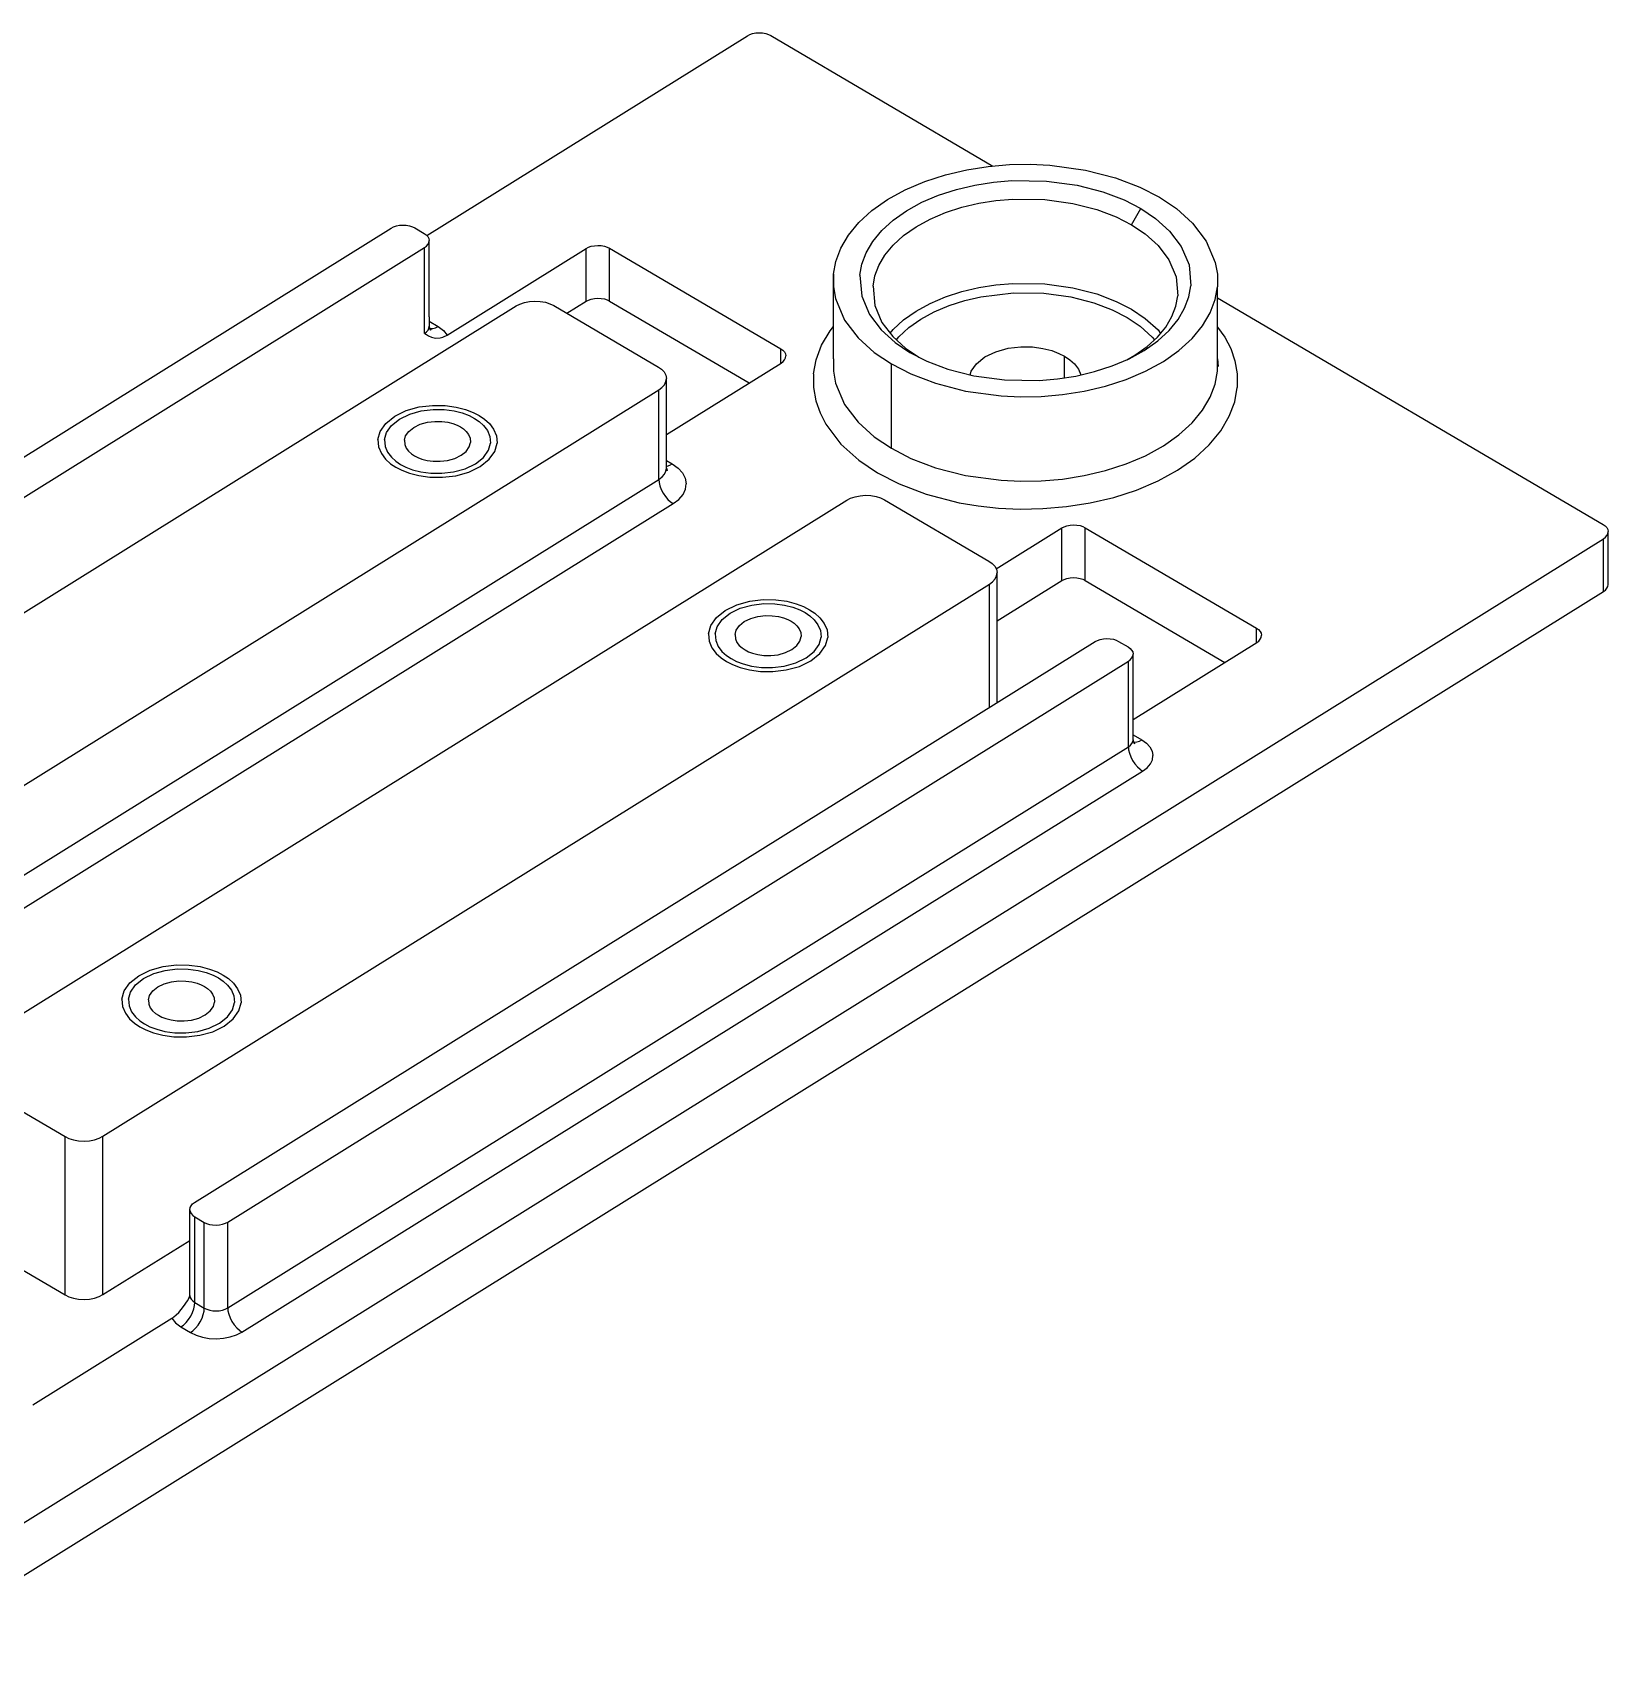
# Model space of a CAD drawing. Header units: millimetres. Extents: x -39.2 to 39.2, y -10.3 to 39.2.
# Drawn here: x -8.35 to 39.18, y -10.18 to 39.25 of the extents above; entities that cross this region are included whole.
import ezdxf

# ---------------------------------------------------------------- set-up
doc = ezdxf.new("R2010")
doc.units = ezdxf.units.MM
doc.layers.add('VISIBLE', color=7, linetype='Continuous')

msp = doc.modelspace()

# ---------------------------------------------------------------- linework, layer by layer
at = {"layer": 'VISIBLE'}
for p, q in [((3.54, 33.126), (13.214, 39.154)), ((13.214, 39.154), (13.283, 39.19)), ((13.283, 39.19), (13.368, 39.219)), ((13.368, 39.219), (13.463, 39.239)), ((13.463, 39.239), (13.565, 39.246)), ((13.565, 39.246), (13.668, 39.241)), ((13.668, 39.241), (13.765, 39.223)), ((13.765, 39.223), (13.85, 39.195)), ((13.85, 39.195), (13.921, 39.161)), ((13.921, 39.161), (20.619, 35.224)), ((19.184, 34.96), (19.828, 35.111)), ((19.828, 35.111), (20.478, 35.212)), ((20.478, 35.212), (21.12, 35.266)), ((21.12, 35.266), (21.742, 35.277)), ((21.742, 35.277), (22.334, 35.25)), ((22.334, 35.25), (23.407, 35.103)), ((23.407, 35.103), (24.312, 34.87)), ((17.973, 34.508), (18.56, 34.758)), ((18.56, 34.758), (19.184, 34.96)), ((19.517, 34.519), (20.072, 34.65)), ((20.072, 34.65), (20.633, 34.737)), ((20.633, 34.737), (21.186, 34.784)), ((21.186, 34.784), (22.233, 34.77)), ((22.233, 34.77), (23.157, 34.643)), ((23.157, 34.643), (23.938, 34.442)), ((24.312, 34.87), (25.051, 34.588)), ((16.966, 33.881), (17.437, 34.214)), ((17.437, 34.214), (17.973, 34.508)), ((18.011, 33.876), (18.473, 34.13)), ((18.473, 34.13), (18.979, 34.346)), ((18.979, 34.346), (19.517, 34.519)), ((20.194, 34.101), (20.71, 34.181)), ((20.71, 34.181), (21.219, 34.224)), ((21.219, 34.224), (22.182, 34.211)), ((22.182, 34.211), (23.033, 34.095)), ((23.938, 34.442), (24.574, 34.199)), ((24.574, 34.199), (25.081, 33.939)), ((25.051, 34.588), (25.639, 34.286)), ((25.639, 34.286), (26.155, 33.939)), ((16.571, 33.519), (16.966, 33.881)), ((17.605, 33.59), (18.011, 33.876)), ((18.298, 33.389), (18.723, 33.623)), ((18.723, 33.623), (19.188, 33.821)), ((19.188, 33.821), (19.683, 33.981)), ((19.683, 33.981), (20.194, 34.101)), ((23.033, 34.095), (23.751, 33.91)), ((23.751, 33.91), (24.336, 33.686)), ((24.336, 33.686), (24.803, 33.447)), ((24.803, 33.447), (25.081, 33.939)), ((25.081, 33.939), (25.527, 33.64)), ((25.527, 33.64), (25.946, 33.262)), ((26.155, 33.939), (26.642, 33.501)), ((-24.705, 16.419), (2.467, 33.351)), ((2.467, 33.351), (2.536, 33.387)), ((2.536, 33.387), (2.62, 33.416)), ((2.62, 33.416), (2.716, 33.435)), ((2.716, 33.435), (2.818, 33.442)), ((2.818, 33.442), (2.921, 33.437)), ((2.921, 33.437), (3.017, 33.419)), ((3.017, 33.419), (3.103, 33.392)), ((3.103, 33.392), (3.174, 33.357)), ((3.174, 33.357), (3.461, 33.188)), ((3.461, 33.188), (3.52, 33.146)), ((3.52, 33.146), (3.568, 33.095)), ((16.025, 32.741), (16.256, 33.135)), ((16.256, 33.135), (16.571, 33.519)), ((16.993, 32.947), (17.264, 33.277)), ((17.264, 33.277), (17.605, 33.59)), ((17.611, 32.838), (17.925, 33.125)), ((17.925, 33.125), (18.298, 33.389)), ((24.803, 33.447), (25.212, 33.172)), ((25.212, 33.172), (25.599, 32.824)), ((25.946, 33.262), (26.301, 32.795)), ((26.642, 33.501), (27.053, 32.96)), ((-23.701, 15.829), (3.471, 32.76)), ((3.471, 32.76), (3.528, 32.803)), ((3.471, 30.173), (3.471, 32.76)), ((3.528, 32.803), (3.574, 32.855)), ((3.568, 33.095), (3.6, 33.038)), ((3.574, 32.855), (3.603, 32.914)), ((3.6, 33.038), (3.612, 32.976)), ((3.603, 32.914), (3.612, 32.976)), ((3.612, 30.676), (3.612, 32.976)), ((4.154, 30.121), (8.348, 32.734)), ((8.348, 32.734), (8.417, 32.77)), ((8.348, 31.142), (8.348, 32.734)), ((8.417, 32.77), (8.501, 32.8)), ((8.501, 32.8), (8.597, 32.819)), ((8.597, 32.819), (8.699, 32.826)), ((8.699, 32.826), (8.802, 32.821)), ((8.802, 32.821), (8.899, 32.803)), ((8.899, 32.803), (8.984, 32.775)), ((8.984, 32.775), (9.055, 32.741)), ((9.055, 31.149), (9.055, 32.741)), ((9.055, 32.741), (14.22, 29.705)), ((15.877, 32.345), (16.025, 32.741)), ((16.794, 32.607), (16.993, 32.947)), ((17.361, 32.534), (17.611, 32.838)), ((25.599, 32.824), (25.925, 32.395)), ((26.301, 32.795), (26.537, 32.24)), ((27.053, 32.96), (27.327, 32.315)), ((15.806, 31.955), (15.877, 32.345)), ((16.605, 31.929), (16.666, 32.265)), ((16.666, 32.265), (16.794, 32.607)), ((17.06, 31.907), (17.178, 32.221)), ((17.178, 32.221), (17.361, 32.534)), ((25.925, 32.395), (26.142, 31.884)), ((26.537, 32.24), (26.591, 31.607)), ((27.327, 32.315), (27.389, 31.958)), ((15.806, 29.407), (15.806, 31.955)), ((15.806, 31.955), (15.806, 31.579)), ((16.605, 31.929), (16.659, 31.296)), ((17.004, 31.598), (17.06, 31.907)), ((20.194, 31.553), (20.71, 31.634)), ((20.71, 31.634), (21.219, 31.677)), ((21.219, 31.677), (22.182, 31.664)), ((22.182, 31.664), (23.033, 31.547)), ((26.142, 31.884), (26.191, 31.301)), ((27.389, 31.958), (27.39, 31.581)), ((6.636, 31.136), (6.8, 31.147)), ((6.8, 31.147), (6.964, 31.139)), ((6.8, 31.147), (6.964, 31.139)), ((6.964, 31.139), (7.119, 31.11)), ((7.764, 30.778), (8.348, 31.142)), ((8.348, 31.142), (8.417, 31.178)), ((8.417, 31.178), (8.501, 31.207)), ((8.501, 31.207), (8.597, 31.227)), ((8.597, 31.227), (8.699, 31.234)), ((8.699, 31.234), (8.802, 31.229)), ((8.802, 31.229), (8.899, 31.211)), ((8.899, 31.211), (8.984, 31.183)), ((8.984, 31.183), (9.055, 31.149)), ((9.055, 31.149), (13.264, 28.675)), ((15.806, 31.579), (15.869, 31.221)), ((15.869, 31.221), (16.142, 30.576)), ((16.659, 31.296), (16.895, 30.741)), ((17.004, 31.598), (17.054, 31.016)), ((18.723, 31.075), (19.188, 31.274)), ((19.188, 31.274), (19.683, 31.433)), ((19.293, 31.011), (19.766, 31.164)), ((19.683, 31.433), (20.194, 31.553)), ((19.766, 31.164), (20.255, 31.279)), ((20.255, 31.279), (21.236, 31.397)), ((21.236, 31.397), (22.156, 31.384)), ((22.156, 31.384), (22.97, 31.273)), ((22.97, 31.273), (23.657, 31.096)), ((23.033, 31.547), (23.751, 31.362)), ((23.751, 31.362), (24.336, 31.139)), ((24.336, 31.139), (24.803, 30.899)), ((26.135, 30.992), (26.191, 31.301)), ((26.402, 30.929), (26.53, 31.271)), ((26.53, 31.271), (26.591, 31.607)), ((27.171, 30.795), (27.319, 31.191)), ((27.319, 31.191), (27.39, 31.581)), ((27.39, 29.034), (27.39, 31.581)), ((27.39, 31.244), (39.029, 24.403)), ((-20.516, 14.33), (6.238, 31.001)), ((3.612, 30.676), (3.612, 30.388)), ((6.238, 31.001), (6.349, 31.058)), ((6.349, 31.058), (6.483, 31.105)), ((6.483, 31.105), (6.636, 31.136)), ((7.119, 31.11), (7.255, 31.066)), ((7.255, 31.066), (7.369, 31.011)), ((7.369, 31.011), (10.525, 29.155)), ((16.895, 30.741), (17.249, 30.275)), ((17.054, 31.016), (17.271, 30.504)), ((17.925, 30.578), (18.298, 30.842)), ((18.298, 30.842), (18.723, 31.075)), ((18.442, 30.598), (18.848, 30.822)), ((18.848, 30.822), (19.293, 31.011)), ((23.657, 31.096), (24.217, 30.883)), ((24.217, 30.883), (24.663, 30.653)), ((24.663, 30.653), (25.055, 30.39)), ((24.803, 30.899), (25.212, 30.624)), ((25.835, 30.365), (26.018, 30.678)), ((26.018, 30.678), (26.135, 30.992)), ((26.203, 30.589), (26.402, 30.929)), ((26.94, 30.401), (27.171, 30.795)), ((3.471, 30.173), (3.532, 30.22)), ((3.471, 30.173), (3.526, 30.215)), ((3.471, 30.173), (3.525, 30.214)), ((3.471, 30.173), (3.471, 30.173)), ((3.471, 30.173), (3.471, 30.173)), ((3.471, 30.173), (3.471, 30.173)), ((3.471, 30.173), (3.471, 30.173)), ((3.471, 30.173), (3.471, 30.173)), ((3.471, 30.173), (3.471, 30.173)), ((3.471, 30.173), (3.471, 30.173)), ((3.471, 30.173), (3.471, 30.173)), ((3.471, 30.173), (3.472, 30.173)), ((3.472, 30.173), (3.472, 30.173)), ((3.472, 30.173), (3.472, 30.172)), ((3.472, 30.172), (3.473, 30.172)), ((3.473, 30.172), (3.475, 30.171)), ((3.475, 30.171), (3.477, 30.17)), ((3.477, 30.17), (3.479, 30.168)), ((3.479, 30.168), (3.486, 30.164)), ((3.486, 30.164), (3.494, 30.159)), ((3.494, 30.159), (3.503, 30.153)), ((3.503, 30.153), (3.528, 30.138)), ((3.532, 30.22), (3.577, 30.272)), ((3.547, 30.237), (3.577, 30.272)), ((3.547, 30.237), (3.577, 30.272)), ((3.577, 30.272), (3.604, 30.329)), ((3.577, 30.272), (3.591, 30.301)), ((3.577, 30.272), (3.591, 30.301)), ((3.604, 30.329), (3.612, 30.388)), ((3.611, 30.382), (3.612, 30.388)), ((3.612, 30.54), (3.879, 30.384)), ((3.612, 30.388), (3.622, 30.302)), ((3.612, 30.383), (3.612, 30.388)), ((3.617, 30.345), (3.642, 30.277)), ((3.624, 30.327), (3.65, 30.319)), ((3.63, 30.31), (3.661, 30.266)), ((3.633, 30.306), (3.669, 30.278)), ((3.65, 30.319), (3.725, 30.322)), ((3.725, 30.322), (3.803, 30.344)), ((3.803, 30.344), (3.879, 30.384)), ((3.879, 30.384), (4.042, 30.262)), ((4.042, 30.262), (4.154, 30.121)), ((15.449, 29.816), (15.703, 30.252)), ((15.703, 30.252), (15.806, 30.377)), ((16.142, 30.576), (16.554, 30.036)), ((17.249, 30.275), (17.669, 29.896)), ((17.271, 30.504), (17.597, 30.076)), ((17.519, 30.179), (17.611, 30.29)), ((17.611, 30.29), (17.925, 30.578)), ((17.784, 30.071), (18.084, 30.346)), ((18.084, 30.346), (18.442, 30.598)), ((25.055, 30.39), (25.425, 30.057)), ((25.212, 30.624), (25.599, 30.276)), ((25.585, 30.061), (25.835, 30.365)), ((25.591, 29.947), (25.932, 30.259)), ((25.599, 30.276), (25.677, 30.173)), ((25.932, 30.259), (26.203, 30.589)), ((26.625, 30.018), (26.94, 30.401)), ((27.39, 30.358), (27.618, 30.058)), ((3.528, 30.138), (3.594, 30.1)), ((3.594, 30.1), (3.684, 30.059)), ((3.684, 30.059), (3.802, 30.031)), ((3.802, 30.031), (3.946, 30.037)), ((3.946, 30.037), (4.021, 30.057)), ((4.021, 30.057), (4.088, 30.085)), ((4.088, 30.085), (4.115, 30.099)), ((4.115, 30.099), (4.136, 30.11)), ((4.136, 30.11), (4.144, 30.115)), ((4.144, 30.115), (4.147, 30.117)), ((4.147, 30.117), (4.149, 30.118)), ((4.149, 30.118), (4.151, 30.12)), ((4.151, 30.12), (4.152, 30.12)), ((4.152, 30.12), (4.153, 30.12)), ((4.153, 30.12), (4.153, 30.121)), ((4.153, 30.121), (4.154, 30.121)), ((4.154, 30.121), (4.154, 30.121)), ((4.154, 30.121), (4.154, 30.121)), ((4.154, 30.121), (4.154, 30.121)), ((4.154, 30.121), (4.154, 30.121)), ((14.22, 29.271), (14.22, 29.705)), ((14.22, 29.705), (14.279, 29.663)), ((14.279, 29.663), (14.328, 29.612)), ((15.285, 29.379), (15.449, 29.816)), ((16.554, 30.036), (17.04, 29.597)), ((17.597, 30.076), (17.983, 29.728)), ((17.669, 29.896), (18.114, 29.597)), ((17.707, 29.977), (17.784, 30.071)), ((17.983, 29.728), (18.384, 29.459)), ((20.707, 29.619), (21.079, 29.723)), ((21.079, 29.723), (21.458, 29.768)), ((21.458, 29.768), (21.814, 29.763)), ((21.814, 29.763), (22.128, 29.72)), ((22.128, 29.72), (22.393, 29.652)), ((24.723, 29.406), (25.185, 29.66)), ((24.898, 29.51), (25.271, 29.774)), ((25.185, 29.66), (25.591, 29.947)), ((25.271, 29.774), (25.585, 30.061)), ((25.425, 30.057), (25.489, 29.973)), ((25.759, 29.323), (26.229, 29.655)), ((26.229, 29.655), (26.625, 30.018)), ((27.618, 30.058), (27.793, 29.716)), ((27.793, 29.716), (27.92, 29.347)), ((10.768, 27.119), (14.23, 29.277)), ((14.23, 29.277), (14.288, 29.32)), ((14.288, 29.32), (14.333, 29.372)), ((14.328, 29.612), (14.359, 29.554)), ((14.333, 29.372), (14.362, 29.43)), ((14.359, 29.554), (14.372, 29.492)), ((14.362, 29.43), (14.372, 29.492)), ((15.207, 28.949), (15.285, 29.379)), ((15.805, 29.416), (15.806, 29.42)), ((15.806, 29.407), (15.806, 29.031)), ((17.04, 29.597), (17.557, 29.25)), ((17.557, 26.703), (17.557, 29.25)), ((17.557, 29.25), (18.145, 28.948)), ((18.114, 29.597), (18.621, 29.337)), ((18.621, 29.337), (19.258, 29.094)), ((19.965, 29.028), (20.124, 29.256)), ((20.124, 29.256), (20.378, 29.46)), ((20.378, 29.46), (20.707, 29.619)), ((22.393, 29.652), (22.61, 29.57)), ((22.61, 29.57), (22.782, 29.481)), ((22.782, 28.833), (22.782, 29.481)), ((22.782, 29.481), (22.934, 29.379)), ((22.934, 29.379), (23.076, 29.251)), ((23.076, 29.251), (23.197, 29.092)), ((23.679, 29.017), (24.217, 29.19)), ((24.217, 29.19), (24.723, 29.406)), ((24.658, 29.379), (24.898, 29.51)), ((25.223, 29.028), (25.759, 29.323)), ((27.39, 29.407), (27.41, 29.174)), ((27.92, 29.347), (27.989, 28.952)), ((10.525, 29.155), (10.62, 29.088)), ((10.62, 29.088), (10.697, 29.007)), ((10.697, 29.007), (10.748, 28.914)), ((10.707, 28.622), (10.753, 28.716)), ((10.748, 28.914), (10.768, 28.815)), ((10.753, 28.716), (10.768, 28.815)), ((10.768, 26.109), (10.768, 28.815)), ((15.207, 28.949), (15.207, 28.534)), ((15.806, 29.031), (15.869, 28.674)), ((15.869, 28.674), (16.142, 28.029)), ((18.145, 28.948), (18.884, 28.666)), ((18.884, 28.666), (19.789, 28.433)), ((19.258, 29.094), (20.038, 28.893)), ((19.934, 28.92), (19.965, 29.028)), ((20.038, 28.893), (20.963, 28.767)), ((20.963, 28.767), (22.01, 28.752)), ((22.01, 28.752), (22.563, 28.799)), ((22.563, 28.799), (23.123, 28.886)), ((23.123, 28.886), (23.679, 29.017)), ((23.197, 29.092), (23.27, 28.921)), ((24.012, 28.577), (24.636, 28.778)), ((24.636, 28.778), (25.223, 29.028)), ((27.319, 28.644), (27.39, 29.034)), ((27.989, 28.952), (27.989, 28.537)), ((-16.212, 11.8), (10.542, 28.471)), ((10.542, 28.471), (10.634, 28.54)), ((10.542, 25.764), (10.542, 28.471)), ((10.634, 28.54), (10.707, 28.622)), ((15.207, 28.534), (15.276, 28.139)), ((19.789, 28.433), (20.862, 28.286)), ((20.862, 28.286), (21.454, 28.259)), ((21.454, 28.259), (22.076, 28.27)), ((22.076, 28.27), (22.717, 28.324)), ((22.717, 28.324), (23.367, 28.425)), ((23.367, 28.425), (24.012, 28.577)), ((26.94, 27.853), (27.171, 28.248)), ((27.171, 28.248), (27.319, 28.644)), ((27.911, 28.107), (27.989, 28.537)), ((2.57, 27.673), (2.918, 27.842)), ((2.713, 27.588), (3.023, 27.739)), ((2.918, 27.842), (3.312, 27.951)), ((3.023, 27.739), (3.373, 27.836)), ((3.312, 27.951), (3.713, 28)), ((3.373, 27.836), (3.729, 27.879)), ((3.713, 28), (4.09, 27.994)), ((3.729, 27.879), (4.064, 27.874)), ((4.064, 27.874), (4.36, 27.834)), ((4.09, 27.994), (4.423, 27.949)), ((4.36, 27.834), (4.61, 27.77)), ((4.423, 27.949), (4.703, 27.877)), ((4.61, 27.77), (4.814, 27.692)), ((4.703, 27.877), (4.933, 27.789)), ((4.814, 27.692), (4.976, 27.608)), ((4.933, 27.789), (5.115, 27.695)), ((5.115, 27.695), (5.275, 27.588)), ((15.276, 28.139), (15.403, 27.77)), ((15.403, 27.77), (15.578, 27.428)), ((16.142, 28.029), (16.554, 27.488)), ((26.625, 27.47), (26.94, 27.853)), ((27.747, 27.669), (27.911, 28.107)), ((2.064, 26.972), (2.132, 27.216)), ((2.132, 27.216), (2.301, 27.457)), ((2.301, 27.457), (2.57, 27.673)), ((2.324, 27.182), (2.474, 27.397)), ((2.474, 27.397), (2.713, 27.588)), ((2.9, 27.082), (2.994, 27.216)), ((2.994, 27.216), (3.144, 27.336)), ((3.144, 27.336), (3.337, 27.429)), ((3.337, 27.429), (3.556, 27.49)), ((3.556, 27.49), (3.779, 27.517)), ((3.779, 27.517), (3.988, 27.514)), ((3.988, 27.514), (4.173, 27.489)), ((4.173, 27.489), (4.329, 27.449)), ((4.329, 27.449), (4.456, 27.4)), ((4.456, 27.4), (4.558, 27.348)), ((4.558, 27.348), (4.647, 27.288)), ((4.647, 27.288), (4.731, 27.213)), ((4.731, 27.213), (4.802, 27.119)), ((4.976, 27.608), (5.118, 27.513)), ((5.118, 27.513), (5.253, 27.392)), ((5.253, 27.392), (5.366, 27.243)), ((5.275, 27.588), (5.427, 27.452)), ((5.366, 27.243), (5.442, 27.065)), ((5.427, 27.452), (5.554, 27.284)), ((5.554, 27.284), (5.639, 27.084)), ((15.578, 27.428), (16.032, 26.831)), ((16.554, 27.488), (17.04, 27.05)), ((26.229, 27.108), (26.625, 27.47)), ((27.145, 26.811), (27.492, 27.234)), ((27.492, 27.234), (27.747, 27.669)), ((2.064, 26.972), (2.083, 26.744)), ((2.083, 26.744), (2.168, 26.544)), ((2.263, 26.965), (2.324, 27.182)), ((2.263, 26.965), (2.281, 26.763)), ((2.281, 26.763), (2.356, 26.585)), ((2.863, 26.946), (2.9, 27.082)), ((2.863, 26.946), (2.873, 26.82)), ((2.873, 26.82), (2.921, 26.708)), ((2.921, 26.708), (2.991, 26.615)), ((4.728, 26.612), (4.822, 26.746)), ((4.802, 27.119), (4.849, 27.008)), ((4.822, 26.746), (4.86, 26.882)), ((4.849, 27.008), (4.86, 26.882)), ((5.398, 26.645), (5.459, 26.862)), ((5.442, 27.065), (5.459, 26.862)), ((5.591, 26.612), (5.659, 26.856)), ((5.639, 27.084), (5.659, 26.856)), ((16.032, 26.831), (16.569, 26.347)), ((17.04, 27.05), (17.557, 26.703)), ((17.557, 26.703), (18.145, 26.4)), ((17.557, 26.703), (18.145, 26.4)), ((25.223, 26.481), (25.759, 26.775)), ((25.759, 26.775), (26.229, 27.108)), ((26.708, 26.411), (27.145, 26.811)), ((2.168, 26.544), (2.296, 26.376)), ((2.296, 26.376), (2.447, 26.24)), ((2.356, 26.585), (2.47, 26.436)), ((2.447, 26.24), (2.607, 26.132)), ((2.47, 26.436), (2.604, 26.315)), ((2.604, 26.315), (2.746, 26.219)), ((2.746, 26.219), (2.909, 26.136)), ((2.991, 26.615), (3.075, 26.54)), ((3.075, 26.54), (3.164, 26.48)), ((3.164, 26.48), (3.266, 26.428)), ((3.266, 26.428), (3.393, 26.379)), ((3.393, 26.379), (3.549, 26.339)), ((3.549, 26.339), (3.734, 26.314)), ((3.734, 26.314), (3.943, 26.311)), ((3.943, 26.311), (4.166, 26.338)), ((4.166, 26.338), (4.385, 26.398)), ((4.385, 26.398), (4.578, 26.492)), ((4.578, 26.492), (4.728, 26.612)), ((4.699, 26.089), (5.009, 26.239)), ((5.009, 26.239), (5.248, 26.431)), ((5.152, 26.155), (5.421, 26.371)), ((5.248, 26.431), (5.398, 26.645)), ((5.421, 26.371), (5.591, 26.612)), ((10.768, 26.335), (10.943, 26.232)), ((10.867, 26.192), (10.943, 26.232)), ((10.943, 26.232), (11.12, 26.105)), ((16.569, 26.347), (17.139, 25.965)), ((18.145, 26.4), (18.884, 26.119)), ((24.012, 26.029), (24.636, 26.231)), ((24.636, 26.231), (25.223, 26.481)), ((26.189, 26.044), (26.708, 26.411)), ((-16.212, 9.093), (10.542, 25.764)), ((2.607, 26.132), (2.79, 26.039)), ((2.79, 26.039), (3.019, 25.951)), ((2.909, 26.136), (3.112, 26.058)), ((3.019, 25.951), (3.3, 25.879)), ((3.112, 26.058), (3.362, 25.994)), ((3.3, 25.879), (3.633, 25.833)), ((3.362, 25.994), (3.658, 25.953)), ((3.633, 25.833), (4.009, 25.828)), ((3.658, 25.953), (3.993, 25.949)), ((3.993, 25.949), (4.349, 25.992)), ((4.009, 25.828), (4.41, 25.876)), ((4.349, 25.992), (4.699, 26.089)), ((4.41, 25.876), (4.804, 25.986)), ((4.804, 25.986), (5.152, 26.155)), ((10.542, 25.764), (10.639, 25.838)), ((10.542, 25.764), (10.639, 25.838)), ((10.542, 25.764), (10.549, 25.673)), ((10.542, 25.764), (10.549, 25.673)), ((10.639, 25.838), (10.711, 25.923)), ((10.711, 25.923), (10.755, 26.014)), ((10.755, 26.014), (10.768, 26.109)), ((10.768, 26.169), (10.789, 26.169)), ((10.768, 26.109), (10.778, 26.022)), ((10.769, 26.101), (10.771, 26.099)), ((10.77, 26.09), (10.791, 26.032)), ((10.773, 26.083), (10.792, 26.055)), ((10.789, 26.169), (10.867, 26.192)), ((11.12, 26.105), (11.253, 25.959)), ((11.253, 25.959), (11.337, 25.801)), ((11.337, 25.801), (11.368, 25.636)), ((17.139, 25.965), (17.788, 25.631)), ((18.884, 26.119), (19.789, 25.886)), ((19.789, 25.886), (20.862, 25.739)), ((20.862, 25.739), (21.454, 25.712)), ((21.454, 25.712), (22.076, 25.722)), ((22.076, 25.722), (22.717, 25.777)), ((22.717, 25.777), (23.367, 25.878)), ((23.367, 25.878), (24.012, 26.029)), ((24.95, 25.444), (25.598, 25.72)), ((25.598, 25.72), (26.189, 26.044)), ((10.549, 25.673), (10.572, 25.571)), ((10.572, 25.571), (10.612, 25.462)), ((10.612, 25.462), (10.668, 25.352)), ((10.668, 25.352), (10.737, 25.25)), ((10.737, 25.25), (10.814, 25.16)), ((11.143, 25.163), (11.269, 25.311)), ((11.269, 25.311), (11.345, 25.471)), ((11.345, 25.471), (11.368, 25.636)), ((16.323, 25.196), (16.457, 25.242)), ((16.457, 25.242), (16.61, 25.273)), ((16.61, 25.273), (16.774, 25.285)), ((16.774, 25.285), (16.938, 25.276)), ((16.938, 25.276), (17.093, 25.248)), ((17.093, 25.248), (17.229, 25.204)), ((17.788, 25.631), (18.603, 25.32)), ((18.603, 25.32), (19.602, 25.063)), ((23.551, 25.054), (24.262, 25.221)), ((24.262, 25.221), (24.95, 25.444)), ((-15.781, 8.363), (10.972, 25.034)), ((-10.542, 8.467), (16.212, 25.138)), ((10.814, 25.16), (10.894, 25.088)), ((10.894, 25.088), (10.972, 25.034)), ((10.972, 25.034), (11.143, 25.163)), ((16.212, 25.138), (16.323, 25.196)), ((17.229, 25.204), (17.343, 25.148)), ((17.343, 25.148), (20.499, 23.293)), ((19.602, 25.063), (20.171, 24.967)), ((20.171, 24.967), (20.785, 24.901)), ((20.785, 24.901), (21.439, 24.871)), ((21.439, 24.871), (22.125, 24.883)), ((22.125, 24.883), (22.833, 24.943)), ((22.833, 24.943), (23.551, 25.054)), ((20.714, 23.067), (22.695, 24.302)), ((22.695, 24.302), (22.765, 24.338)), ((22.695, 22.71), (22.695, 24.302)), ((22.765, 24.338), (22.849, 24.367)), ((22.849, 24.367), (22.944, 24.386)), ((22.944, 24.386), (23.047, 24.393)), ((23.047, 24.393), (23.149, 24.388)), ((23.149, 24.388), (23.246, 24.37)), ((23.246, 24.37), (23.331, 24.343)), ((23.331, 24.343), (23.402, 24.308)), ((23.402, 22.716), (23.402, 24.308)), ((23.402, 24.308), (28.567, 21.272)), ((39.029, 24.403), (39.088, 24.361)), ((39.088, 24.361), (39.136, 24.31)), ((39.136, 24.31), (39.168, 24.253)), ((39.168, 24.253), (39.18, 24.191)), ((-13.214, -8.585), (39.039, 23.975)), ((39.039, 23.975), (39.096, 24.018)), ((39.039, 22.383), (39.039, 23.975)), ((39.096, 24.018), (39.142, 24.07)), ((39.142, 24.07), (39.171, 24.129)), ((39.171, 24.129), (39.18, 24.191)), ((39.18, 22.598), (39.18, 24.191)), ((20.499, 23.293), (20.594, 23.226)), ((20.594, 23.226), (20.671, 23.144)), ((20.608, 22.677), (20.681, 22.76)), ((20.671, 23.144), (20.723, 23.052)), ((20.681, 22.76), (20.727, 22.853)), ((20.723, 23.052), (20.742, 22.953)), ((20.727, 22.853), (20.742, 22.953)), ((20.742, 19.027), (20.742, 22.953)), ((22.695, 22.71), (22.765, 22.746)), ((22.765, 22.746), (22.849, 22.775)), ((22.849, 22.775), (22.944, 22.794)), ((22.944, 22.794), (23.047, 22.801)), ((23.047, 22.801), (23.149, 22.796)), ((23.149, 22.796), (23.246, 22.778)), ((23.246, 22.778), (23.331, 22.751)), ((23.331, 22.751), (23.402, 22.716)), ((-13.214, -10.177), (39.039, 22.383)), ((-6.238, 5.938), (20.516, 22.608)), ((20.516, 22.608), (20.608, 22.677)), ((20.516, 18.886), (20.516, 22.608)), ((20.742, 21.492), (22.695, 22.71)), ((23.402, 22.716), (27.611, 20.242)), ((39.039, 22.383), (39.096, 22.426)), ((39.096, 22.426), (39.142, 22.478)), ((39.142, 22.478), (39.171, 22.536)), ((39.171, 22.536), (39.18, 22.598)), ((12.275, 21.595), (12.544, 21.81)), ((12.544, 21.81), (12.892, 21.979)), ((12.687, 21.726), (12.997, 21.876)), ((12.892, 21.979), (13.286, 22.089)), ((12.997, 21.876), (13.347, 21.974)), ((13.286, 22.089), (13.687, 22.137)), ((13.347, 21.974), (13.703, 22.016)), ((13.687, 22.137), (14.064, 22.132)), ((13.703, 22.016), (14.038, 22.012)), ((14.038, 22.012), (14.334, 21.971)), ((14.064, 22.132), (14.397, 22.086)), ((14.334, 21.971), (14.584, 21.907)), ((14.397, 22.086), (14.678, 22.014)), ((14.584, 21.907), (14.788, 21.829)), ((14.678, 22.014), (14.907, 21.927)), ((14.788, 21.829), (14.95, 21.746)), ((14.907, 21.927), (15.089, 21.833)), ((15.089, 21.833), (15.25, 21.725)), ((12.038, 21.109), (12.106, 21.353)), ((12.106, 21.353), (12.275, 21.595)), ((12.238, 21.103), (12.298, 21.32)), ((12.298, 21.32), (12.448, 21.534)), ((12.448, 21.534), (12.687, 21.726)), ((12.874, 21.219), (12.968, 21.353)), ((12.968, 21.353), (13.118, 21.473)), ((13.118, 21.473), (13.311, 21.567)), ((13.311, 21.567), (13.53, 21.628)), ((13.53, 21.628), (13.753, 21.655)), ((13.753, 21.655), (13.962, 21.652)), ((13.962, 21.652), (14.147, 21.626)), ((14.147, 21.626), (14.303, 21.586)), ((14.303, 21.586), (14.431, 21.538)), ((14.431, 21.538), (14.532, 21.486)), ((14.532, 21.486), (14.621, 21.426)), ((14.621, 21.426), (14.705, 21.35)), ((14.705, 21.35), (14.776, 21.257)), ((14.776, 21.257), (14.823, 21.146)), ((14.95, 21.746), (15.092, 21.65)), ((15.092, 21.65), (15.227, 21.529)), ((15.227, 21.529), (15.34, 21.38)), ((15.25, 21.725), (15.401, 21.589)), ((15.34, 21.38), (15.416, 21.202)), ((15.401, 21.589), (15.528, 21.421)), ((15.528, 21.421), (15.613, 21.221)), ((28.567, 20.838), (28.567, 21.272)), ((28.567, 21.272), (28.627, 21.23)), ((-3.471, 3.939), (23.701, 20.87)), ((12.038, 21.109), (12.057, 20.882)), ((12.057, 20.882), (12.142, 20.682)), ((12.238, 21.103), (12.255, 20.901)), ((12.255, 20.901), (12.33, 20.723)), ((12.837, 21.084), (12.874, 21.219)), ((12.837, 21.084), (12.847, 20.957)), ((12.847, 20.957), (12.895, 20.846)), ((12.895, 20.846), (12.966, 20.753)), ((14.702, 20.75), (14.796, 20.884)), ((14.796, 20.884), (14.834, 21.019)), ((14.823, 21.146), (14.834, 21.019)), ((15.222, 20.569), (15.373, 20.783)), ((15.373, 20.783), (15.433, 21)), ((15.416, 21.202), (15.433, 21)), ((15.565, 20.75), (15.633, 20.993)), ((15.613, 21.221), (15.633, 20.993)), ((23.701, 20.87), (23.77, 20.906)), ((23.77, 20.906), (23.854, 20.935)), ((23.854, 20.935), (23.95, 20.955)), ((23.95, 20.955), (24.052, 20.962)), ((24.052, 20.962), (24.154, 20.956)), ((24.154, 20.956), (24.251, 20.939)), ((24.251, 20.939), (24.336, 20.911)), ((24.336, 20.911), (24.408, 20.877)), ((24.408, 20.877), (24.694, 20.708)), ((24.846, 18.519), (28.577, 20.844)), ((28.577, 20.844), (28.635, 20.887)), ((28.627, 21.23), (28.675, 21.179)), ((28.635, 20.887), (28.68, 20.939)), ((28.675, 21.179), (28.707, 21.121)), ((28.68, 20.939), (28.71, 20.997)), ((28.707, 21.121), (28.719, 21.06)), ((28.71, 20.997), (28.719, 21.06)), ((-2.467, 3.349), (24.705, 20.28)), ((12.142, 20.682), (12.27, 20.514)), ((12.27, 20.514), (12.421, 20.378)), ((12.33, 20.723), (12.444, 20.573)), ((12.421, 20.378), (12.581, 20.27)), ((12.444, 20.573), (12.578, 20.453)), ((12.578, 20.453), (12.721, 20.357)), ((12.581, 20.27), (12.764, 20.176)), ((12.721, 20.357), (12.883, 20.273)), ((12.883, 20.273), (13.086, 20.196)), ((12.966, 20.753), (13.049, 20.677)), ((13.049, 20.677), (13.139, 20.617)), ((13.139, 20.617), (13.24, 20.565)), ((13.24, 20.565), (13.367, 20.517)), ((13.367, 20.517), (13.523, 20.476)), ((13.523, 20.476), (13.708, 20.451)), ((13.708, 20.451), (13.918, 20.448)), ((13.918, 20.448), (14.14, 20.475)), ((14.14, 20.475), (14.359, 20.536)), ((14.359, 20.536), (14.553, 20.63)), ((14.553, 20.63), (14.702, 20.75)), ((14.673, 20.227), (14.983, 20.377)), ((14.778, 20.123), (15.126, 20.292)), ((14.983, 20.377), (15.222, 20.569)), ((15.126, 20.292), (15.395, 20.508)), ((15.395, 20.508), (15.565, 20.75)), ((24.694, 20.708), (24.754, 20.666)), ((24.705, 20.28), (24.762, 20.323)), ((24.705, 17.693), (24.705, 20.28)), ((24.754, 20.666), (24.802, 20.615)), ((24.762, 20.323), (24.808, 20.375)), ((24.802, 20.615), (24.834, 20.557)), ((24.808, 20.375), (24.837, 20.433)), ((24.834, 20.557), (24.846, 20.495)), ((24.837, 20.433), (24.846, 20.495)), ((24.846, 17.908), (24.846, 20.495)), ((12.764, 20.176), (12.993, 20.089)), ((12.993, 20.089), (13.274, 20.016)), ((13.086, 20.196), (13.336, 20.131)), ((13.274, 20.016), (13.607, 19.971)), ((13.336, 20.131), (13.632, 20.091)), ((13.607, 19.971), (13.983, 19.966)), ((13.632, 20.091), (13.967, 20.086)), ((13.967, 20.086), (14.323, 20.129)), ((13.983, 19.966), (14.384, 20.014)), ((14.323, 20.129), (14.673, 20.227)), ((14.384, 20.014), (14.778, 20.123)), ((24.811, 17.792), (24.838, 17.849)), ((24.838, 17.849), (24.846, 17.908)), ((24.846, 18.06), (25.112, 17.903)), ((24.846, 17.908), (24.856, 17.821)), ((24.851, 17.864), (24.876, 17.796)), ((24.858, 17.847), (24.884, 17.839)), ((24.864, 17.829), (24.895, 17.785)), ((24.867, 17.826), (24.902, 17.798)), ((24.884, 17.839), (24.959, 17.841)), ((24.959, 17.841), (25.036, 17.864)), ((25.036, 17.864), (25.112, 17.903)), ((25.112, 17.903), (25.252, 17.804)), ((25.252, 17.804), (25.356, 17.69)), ((-2.467, 0.761), (24.705, 17.693)), ((24.705, 17.693), (24.766, 17.739)), ((24.705, 17.693), (24.766, 17.739)), ((24.705, 17.693), (24.712, 17.602)), ((24.705, 17.693), (24.712, 17.602)), ((24.712, 17.602), (24.735, 17.499)), ((24.735, 17.499), (24.775, 17.39)), ((24.766, 17.739), (24.811, 17.792)), ((24.775, 17.39), (24.831, 17.281)), ((25.356, 17.69), (25.422, 17.565)), ((25.368, 17.18), (25.428, 17.306)), ((25.422, 17.565), (25.446, 17.436)), ((25.428, 17.306), (25.446, 17.436)), ((-2.036, 0.031), (25.135, 16.962)), ((24.831, 17.281), (24.9, 17.178)), ((24.9, 17.178), (24.977, 17.089)), ((24.977, 17.089), (25.057, 17.016)), ((25.057, 17.016), (25.135, 16.962)), ((25.135, 16.962), (25.27, 17.064)), ((25.27, 17.064), (25.368, 17.18)), ((-5.152, 10.783), (-4.804, 10.952)), ((-4.804, 10.952), (-4.41, 11.062)), ((-4.699, 10.849), (-4.349, 10.947)), ((-4.41, 11.062), (-4.009, 11.11)), ((-4.349, 10.947), (-3.993, 10.989)), ((-4.009, 11.11), (-3.633, 11.105)), ((-3.993, 10.989), (-3.658, 10.985)), ((-3.658, 10.985), (-3.362, 10.944)), ((-3.633, 11.105), (-3.3, 11.059)), ((-3.362, 10.944), (-3.112, 10.88)), ((-3.3, 11.059), (-3.019, 10.987)), ((-3.112, 10.88), (-2.909, 10.802)), ((-3.019, 10.987), (-2.79, 10.9)), ((-2.79, 10.9), (-2.607, 10.806)), ((-5.591, 10.326), (-5.421, 10.568)), ((-5.421, 10.568), (-5.152, 10.783)), ((-5.398, 10.293), (-5.248, 10.507)), ((-5.248, 10.507), (-5.009, 10.699)), ((-5.009, 10.699), (-4.699, 10.849)), ((-4.728, 10.326), (-4.578, 10.446)), ((-4.578, 10.446), (-4.385, 10.54)), ((-4.385, 10.54), (-4.166, 10.601)), ((-4.166, 10.601), (-3.943, 10.628)), ((-3.943, 10.628), (-3.734, 10.625)), ((-3.734, 10.625), (-3.549, 10.599)), ((-3.549, 10.599), (-3.393, 10.559)), ((-3.393, 10.559), (-3.266, 10.511)), ((-3.266, 10.511), (-3.164, 10.459)), ((-3.164, 10.459), (-3.075, 10.399)), ((-3.075, 10.399), (-2.991, 10.323)), ((-2.909, 10.802), (-2.746, 10.719)), ((-2.746, 10.719), (-2.604, 10.623)), ((-2.607, 10.806), (-2.447, 10.698)), ((-2.604, 10.623), (-2.47, 10.502)), ((-2.47, 10.502), (-2.356, 10.353)), ((-2.447, 10.698), (-2.296, 10.562)), ((-2.296, 10.562), (-2.168, 10.394)), ((-2.168, 10.394), (-2.083, 10.194)), ((-5.659, 10.082), (-5.591, 10.326)), ((-5.659, 10.082), (-5.639, 9.855)), ((-5.459, 10.076), (-5.398, 10.293)), ((-5.459, 10.076), (-5.442, 9.873)), ((-4.86, 10.057), (-4.822, 10.192)), ((-4.86, 10.057), (-4.849, 9.93)), ((-4.849, 9.93), (-4.802, 9.819)), ((-4.822, 10.192), (-4.728, 10.326)), ((-2.991, 10.323), (-2.921, 10.23)), ((-2.921, 10.23), (-2.873, 10.119)), ((-2.9, 9.857), (-2.863, 9.992)), ((-2.873, 10.119), (-2.863, 9.992)), ((-2.356, 10.353), (-2.281, 10.175)), ((-2.324, 9.756), (-2.263, 9.973)), ((-2.281, 10.175), (-2.263, 9.973)), ((-2.132, 9.722), (-2.064, 9.966)), ((-2.083, 10.194), (-2.064, 9.966)), ((-5.639, 9.855), (-5.554, 9.655)), ((-5.554, 9.655), (-5.427, 9.487)), ((-5.442, 9.873), (-5.366, 9.696)), ((-5.427, 9.487), (-5.275, 9.351)), ((-5.366, 9.696), (-5.253, 9.546)), ((-5.253, 9.546), (-5.118, 9.426)), ((-5.118, 9.426), (-4.976, 9.33)), ((-4.802, 9.819), (-4.731, 9.726)), ((-4.731, 9.726), (-4.647, 9.65)), ((-4.647, 9.65), (-4.558, 9.59)), ((-4.558, 9.59), (-4.456, 9.538)), ((-4.456, 9.538), (-4.329, 9.49)), ((-4.329, 9.49), (-4.173, 9.449)), ((-4.173, 9.449), (-3.988, 9.424)), ((-3.988, 9.424), (-3.779, 9.421)), ((-3.779, 9.421), (-3.556, 9.448)), ((-3.556, 9.448), (-3.337, 9.509)), ((-3.337, 9.509), (-3.144, 9.603)), ((-3.144, 9.603), (-2.994, 9.723)), ((-2.994, 9.723), (-2.9, 9.857)), ((-2.713, 9.35), (-2.474, 9.542)), ((-2.57, 9.265), (-2.301, 9.481)), ((-2.474, 9.542), (-2.324, 9.756)), ((-2.301, 9.481), (-2.132, 9.722)), ((-5.275, 9.351), (-5.115, 9.243)), ((-5.115, 9.243), (-4.933, 9.149)), ((-4.976, 9.33), (-4.814, 9.246)), ((-4.933, 9.149), (-4.703, 9.062)), ((-4.814, 9.246), (-4.61, 9.169)), ((-4.703, 9.062), (-4.423, 8.989)), ((-4.61, 9.169), (-4.36, 9.104)), ((-4.423, 8.989), (-4.09, 8.944)), ((-4.36, 9.104), (-4.064, 9.064)), ((-4.09, 8.944), (-3.713, 8.939)), ((-4.064, 9.064), (-3.729, 9.059)), ((-3.729, 9.059), (-3.373, 9.102)), ((-3.713, 8.939), (-3.312, 8.987)), ((-3.373, 9.102), (-3.023, 9.2)), ((-3.312, 8.987), (-2.918, 9.096)), ((-3.023, 9.2), (-2.713, 9.35)), ((-2.918, 9.096), (-2.57, 9.265)), ((-10.525, 7.783), (-7.369, 5.928)), ((-6.349, 5.88), (-6.238, 5.938)), ((-6.238, 1.161), (-6.238, 5.938)), ((-7.369, 1.151), (-7.369, 5.928)), ((-7.369, 5.928), (-7.255, 5.872)), ((-7.255, 5.872), (-7.119, 5.828)), ((-7.119, 5.828), (-6.964, 5.8)), ((-6.964, 5.8), (-6.8, 5.791)), ((-6.8, 5.791), (-6.636, 5.803)), ((-6.636, 5.803), (-6.483, 5.833)), ((-6.483, 5.833), (-6.349, 5.88)), ((-3.612, 3.724), (-3.603, 3.786)), ((-3.612, 1.424), (-3.612, 3.724)), ((-3.612, 3.724), (-3.6, 3.662)), ((-3.603, 3.786), (-3.574, 3.844)), ((-3.6, 3.662), (-3.568, 3.604)), ((-3.574, 3.844), (-3.528, 3.896)), ((-3.568, 3.604), (-3.52, 3.553)), ((-3.528, 3.896), (-3.471, 3.939)), ((-3.52, 3.553), (-3.461, 3.511)), ((-3.461, 0.924), (-3.461, 3.511)), ((-3.461, 3.511), (-3.174, 3.342)), ((-3.174, 0.755), (-3.174, 3.342)), ((-3.174, 3.342), (-3.103, 3.308)), ((-3.103, 3.308), (-3.017, 3.28)), ((-3.017, 3.28), (-2.921, 3.263)), ((-2.921, 3.263), (-2.818, 3.257)), ((-2.818, 3.257), (-2.716, 3.264)), ((-2.716, 3.264), (-2.62, 3.284)), ((-2.62, 3.284), (-2.536, 3.313)), ((-2.536, 3.313), (-2.467, 3.349)), ((-2.467, 0.761), (-2.467, 3.349)), ((-9.702, 2.522), (-7.369, 1.151)), ((-6.238, 1.161), (-3.612, 2.797)), ((-7.369, 1.151), (-7.255, 1.096)), ((-7.255, 1.096), (-7.119, 1.051)), ((-7.119, 1.051), (-6.964, 1.023)), ((-6.964, 1.023), (-6.8, 1.014)), ((-6.964, 1.023), (-6.8, 1.014)), ((-6.8, 1.014), (-6.636, 1.026)), ((-6.636, 1.026), (-6.483, 1.057)), ((-6.483, 1.057), (-6.349, 1.104)), ((-6.349, 1.104), (-6.238, 1.161)), ((-3.684, 0.972), (-3.632, 1.061)), ((-3.646, 1.024), (-3.616, 1.104)), ((-3.622, 1.05), (-3.612, 1.137)), ((-3.612, 1.137), (-3.612, 1.424)), ((-3.612, 1.137), (-3.601, 1.078)), ((-3.612, 1.137), (-3.61, 1.126)), ((-3.612, 1.137), (-3.61, 1.125)), ((-3.601, 1.078), (-3.571, 1.021)), ((-3.588, 1.053), (-3.571, 1.021)), ((-3.588, 1.053), (-3.571, 1.021)), ((-3.571, 1.021), (-3.524, 0.969)), ((-4.088, 0.494), (-4.021, 0.55)), ((-4.088, 0.494), (-4.021, 0.55)), ((-4.021, 0.55), (-3.946, 0.623)), ((-3.946, 0.623), (-3.802, 0.797)), ((-3.802, 0.797), (-3.684, 0.972)), ((-3.65, 0.406), (-3.583, 0.51)), ((-3.583, 0.51), (-3.529, 0.62)), ((-3.529, 0.62), (-3.49, 0.73)), ((-3.524, 0.969), (-3.461, 0.924)), ((-3.49, 0.73), (-3.468, 0.833)), ((-3.468, 0.833), (-3.461, 0.924)), ((-3.461, 0.924), (-3.174, 0.755)), ((-3.242, 0.451), (-3.203, 0.561)), ((-3.203, 0.561), (-3.181, 0.664)), ((-3.181, 0.664), (-3.174, 0.755)), ((-3.174, 0.755), (-3.097, 0.718)), ((-3.097, 0.718), (-3.01, 0.691)), ((-3.097, 0.718), (-3.01, 0.691)), ((-3.097, 0.718), (-3.01, 0.691)), ((-3.01, 0.691), (-2.916, 0.675)), ((-3.01, 0.691), (-2.916, 0.675)), ((-3.01, 0.691), (-2.916, 0.675)), ((-2.916, 0.675), (-2.818, 0.67)), ((-2.916, 0.675), (-2.818, 0.67)), ((-2.916, 0.675), (-2.818, 0.67)), ((-2.818, 0.67), (-2.721, 0.676)), ((-2.721, 0.676), (-2.627, 0.694)), ((-2.627, 0.694), (-2.542, 0.723)), ((-2.627, 0.694), (-2.542, 0.723)), ((-2.627, 0.694), (-2.542, 0.723)), ((-2.542, 0.723), (-2.467, 0.761)), ((-2.542, 0.723), (-2.467, 0.761)), ((-2.467, 0.761), (-2.46, 0.67)), ((-2.46, 0.67), (-2.437, 0.568)), ((-2.437, 0.568), (-2.397, 0.459)), ((-8.348, -2.165), (-4.154, 0.449)), ((-4.154, 0.449), (-4.154, 0.449)), ((-4.154, 0.449), (-4.154, 0.449)), ((-4.154, 0.449), (-4.042, 0.307)), ((-4.154, 0.449), (-4.154, 0.449)), ((-4.154, 0.449), (-4.154, 0.449)), ((-4.154, 0.449), (-4.154, 0.449)), ((-4.154, 0.449), (-4.153, 0.449)), ((-4.154, 0.449), (-4.153, 0.449)), ((-4.153, 0.449), (-4.152, 0.45)), ((-4.153, 0.449), (-4.152, 0.45)), ((-4.153, 0.449), (-4.153, 0.449)), ((-4.153, 0.449), (-4.153, 0.449)), ((-4.152, 0.45), (-4.151, 0.45)), ((-4.152, 0.45), (-4.151, 0.45)), ((-4.151, 0.45), (-4.149, 0.451)), ((-4.151, 0.45), (-4.149, 0.451)), ((-4.149, 0.451), (-4.147, 0.453)), ((-4.149, 0.451), (-4.147, 0.453)), ((-4.147, 0.453), (-4.144, 0.455)), ((-4.147, 0.453), (-4.144, 0.455)), ((-4.144, 0.455), (-4.136, 0.46)), ((-4.144, 0.455), (-4.136, 0.46)), ((-4.136, 0.46), (-4.115, 0.474)), ((-4.136, 0.46), (-4.115, 0.474)), ((-4.115, 0.474), (-4.088, 0.494)), ((-4.042, 0.307), (-3.879, 0.186)), ((-3.879, 0.186), (-3.803, 0.241)), ((-3.879, 0.186), (-3.592, 0.017)), ((-3.803, 0.241), (-3.725, 0.315)), ((-3.725, 0.315), (-3.65, 0.406)), ((-3.592, 0.017), (-3.516, 0.072)), ((-3.592, 0.017), (-3.423, -0.064)), ((-3.516, 0.072), (-3.438, 0.147)), ((-3.438, 0.147), (-3.363, 0.237)), ((-3.363, 0.237), (-3.296, 0.341)), ((-3.296, 0.341), (-3.242, 0.451)), ((-2.397, 0.459), (-2.341, 0.35)), ((-2.341, 0.35), (-2.272, 0.247)), ((-2.341, 0.35), (-2.272, 0.247)), ((-2.272, 0.247), (-2.195, 0.157)), ((-2.272, 0.247), (-2.195, 0.157)), ((-2.201, -0.053), (-2.036, 0.031)), ((-2.195, 0.157), (-2.115, 0.085)), ((-2.115, 0.085), (-2.036, 0.031)), ((-3.423, -0.064), (-3.232, -0.124)), ((-3.232, -0.124), (-3.024, -0.16)), ((-3.024, -0.16), (-2.809, -0.171)), ((-2.809, -0.171), (-2.595, -0.156)), ((-2.595, -0.156), (-2.39, -0.117)), ((-2.39, -0.117), (-2.201, -0.053))]:
    msp.add_line(p, q, dxfattribs=at)

doc.saveas('drawing.dxf')
